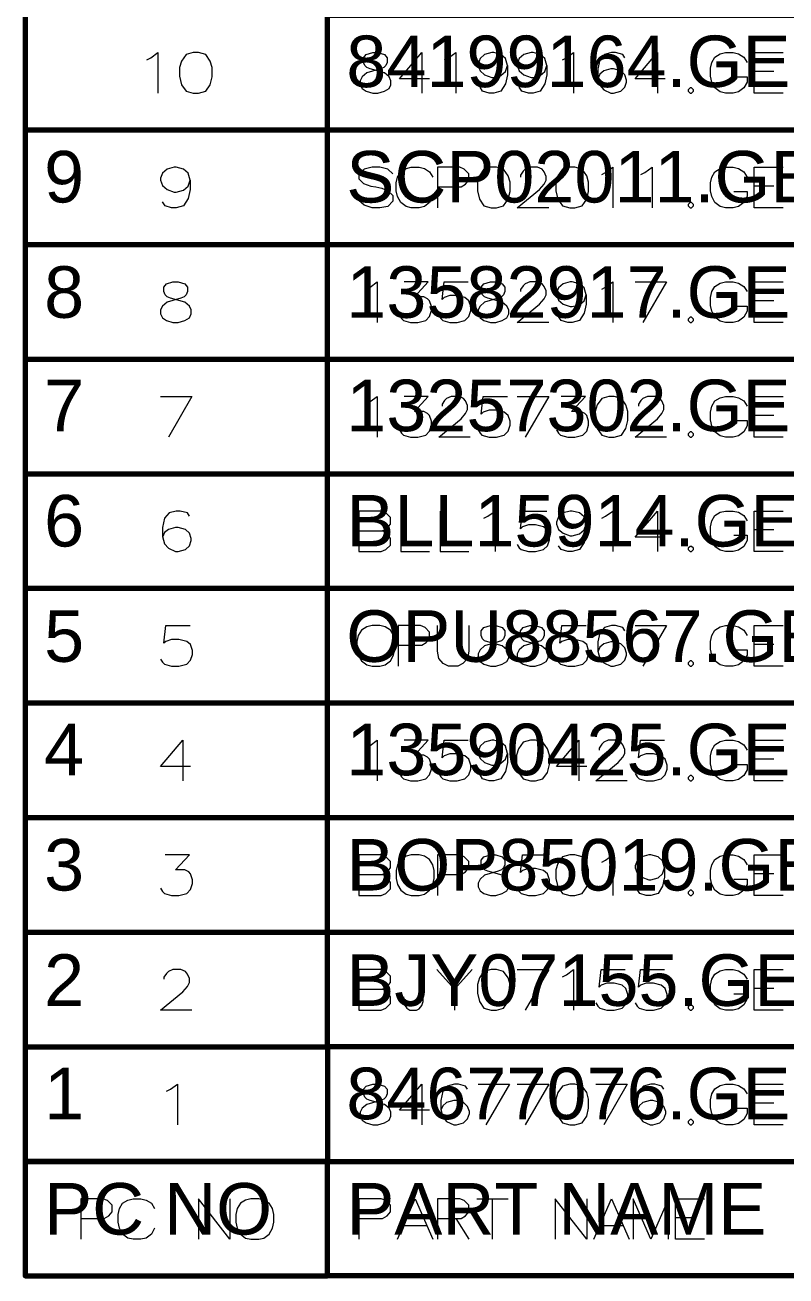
# Model space of a CAD drawing. Header units: millimetres. Extents: x 0 to 174, y 0 to 33.
# Drawn here: x 70.246 to 72.904, y 15.928 to 20.297 of the extents above; entities that cross this region are included whole.
import ezdxf

# ---------------------------------------------------------------- set-up
doc = ezdxf.new("R2010")
doc.units = ezdxf.units.MM
doc.layers.add('BOM_OCR_TEXT', color=7, linetype='Continuous')
doc.layers.add('BOM_ORIGINAL_OUTLINES', color=7, linetype='Continuous')
doc.layers.add('PDF_Geomertry', color=7, linetype='Continuous', true_color=0x405f80)
doc.styles.get("Standard").update_dxf_attribs({"font": 'arial.ttf'})

msp = doc.modelspace()

# ---------------------------------------------------------------- linework, layer by layer
at = {"layer": 'BOM_ORIGINAL_OUTLINES', "color": 18, "lineweight": 13, "true_color": 0x260000}
for points in [[(71.5015, 20.1296), (71.4512, 20.1432), (71.4399, 20.1478), (71.4329, 20.1547), (71.4283, 20.1661), (71.4283, 20.1821), (71.4375, 20.1936), (71.4604, 20.2004), (71.4786, 20.2004), (71.5015, 20.1936), (71.5107, 20.1821), (71.5107, 20.1661), (71.5061, 20.1547), (71.4993, 20.1478), (71.4878, 20.1432), (71.4399, 20.1296), (71.4237, 20.1158), (71.4169, 20.1021), (71.4169, 20.0883), (71.4237, 20.0747), (71.4375, 20.0656), (71.4604, 20.0586), (71.4786, 20.0586), (71.5015, 20.0656), (71.5175, 20.0747), (71.5244, 20.0883), (71.5244, 20.1021), (71.5175, 20.1158)], [(72.5806, 20.0656), (72.5806, 20.0701), (72.5736, 20.0769), (72.5692, 20.0769), (72.5622, 20.0701), (72.5622, 20.0656), (72.5692, 20.0586), (72.5736, 20.0586)], [(71.8742, 19.8001), (71.849, 19.7933), (71.8331, 19.7704), (71.8261, 19.7476), (71.8261, 19.7179), (71.8331, 19.6882), (71.849, 19.6653), (71.8742, 19.6585), (71.8925, 19.6585), (71.9176, 19.6653), (71.9336, 19.6882), (71.9404, 19.7156), (71.9404, 19.7476), (71.9336, 19.7704), (71.9176, 19.7933), (71.8925, 19.8001), (71.8742, 19.8001)], [(72.1485, 19.8001), (72.1233, 19.7933), (72.1074, 19.7704), (72.1004, 19.7476), (72.1004, 19.7179), (72.1074, 19.6882), (72.1233, 19.6653), (72.1485, 19.6585), (72.1668, 19.6585), (72.1919, 19.6653), (72.2079, 19.6882), (72.2147, 19.7156), (72.2147, 19.7476), (72.2079, 19.7704), (72.1919, 19.7933), (72.1668, 19.8001), (72.1485, 19.8001)], [(72.5806, 19.6653), (72.5806, 19.6699), (72.5736, 19.6767), (72.5692, 19.6767), (72.5622, 19.6699), (72.5622, 19.6653), (72.5692, 19.6585), (72.5736, 19.6585)], [(70.8042, 19.329), (70.7538, 19.3428), (70.7424, 19.3474), (70.7356, 19.3542), (70.731, 19.3657), (70.731, 19.3817), (70.7401, 19.3931), (70.7629, 19.3999), (70.7812, 19.3999), (70.8042, 19.3931), (70.8132, 19.3817), (70.8132, 19.3657), (70.8086, 19.3542), (70.8018, 19.3474), (70.7904, 19.3428), (70.7424, 19.329), (70.7264, 19.3153), (70.7194, 19.3017), (70.7194, 19.2879), (70.7264, 19.2742), (70.7401, 19.265), (70.7629, 19.2582), (70.7812, 19.2582), (70.8042, 19.265), (70.8201, 19.2742), (70.8269, 19.2879), (70.8269, 19.3017), (70.8201, 19.3153)], [(71.9131, 19.329), (71.8628, 19.3428), (71.8513, 19.3474), (71.8444, 19.3542), (71.8399, 19.3657), (71.8399, 19.3817), (71.849, 19.3931), (71.8718, 19.3999), (71.8901, 19.3999), (71.9131, 19.3931), (71.9222, 19.3817), (71.9222, 19.3657), (71.9176, 19.3542), (71.9107, 19.3474), (71.8993, 19.3428), (71.8513, 19.329), (71.8353, 19.3153), (71.8285, 19.3017), (71.8285, 19.2879), (71.8353, 19.2742), (71.849, 19.265), (71.8718, 19.2582), (71.8901, 19.2582), (71.9131, 19.265), (71.929, 19.2742), (71.9358, 19.2879), (71.9358, 19.3017), (71.929, 19.3153)], [(72.5806, 19.265), (72.5806, 19.2696), (72.5736, 19.2765), (72.5692, 19.2765), (72.5622, 19.2696), (72.5622, 19.265), (72.5692, 19.2582), (72.5736, 19.2582)], [(72.2857, 18.9997), (72.2606, 18.9928), (72.2444, 18.97), (72.2376, 18.9471), (72.2376, 18.9174), (72.2444, 18.8876), (72.2606, 18.8649), (72.2857, 18.8579), (72.3039, 18.8579), (72.329, 18.8649), (72.3451, 18.8876), (72.3519, 18.9151), (72.3519, 18.9471), (72.3451, 18.97), (72.329, 18.9928), (72.3039, 18.9997), (72.2857, 18.9997)], [(72.5806, 18.8649), (72.5806, 18.8694), (72.5736, 18.8763), (72.5692, 18.8763), (72.5622, 18.8694), (72.5622, 18.8649), (72.5692, 18.8579), (72.5736, 18.8579)], [(71.4901, 18.4578), (71.5061, 18.4646), (71.5221, 18.4806), (71.5221, 18.5035), (71.5107, 18.5217), (71.4947, 18.5308), (71.5107, 18.54), (71.5221, 18.5538), (71.5221, 18.5765), (71.5061, 18.5926), (71.4901, 18.5994), (71.4124, 18.5994), (71.4124, 18.4578)], [(72.5806, 18.4646), (72.5806, 18.4692), (72.5736, 18.476), (72.5692, 18.476), (72.5622, 18.4692), (72.5622, 18.4646), (72.5692, 18.4578), (72.5736, 18.4578)], [(71.4581, 18.1992), (71.4399, 18.1947), (71.4215, 18.1832), (71.4101, 18.165), (71.4056, 18.1443), (71.4056, 18.1169), (71.4101, 18.0964), (71.4215, 18.0758), (71.4399, 18.0621), (71.4581, 18.0575), (71.4856, 18.0575), (71.5039, 18.0621), (71.5221, 18.0758), (71.5336, 18.0964), (71.5381, 18.1169), (71.5381, 18.1443), (71.5336, 18.165), (71.5221, 18.1832), (71.5039, 18.1947), (71.4856, 18.1992), (71.4581, 18.1992)], [(71.9131, 18.1283), (71.8628, 18.1421), (71.8513, 18.1467), (71.8444, 18.1535), (71.8399, 18.165), (71.8399, 18.181), (71.849, 18.1924), (71.8718, 18.1992), (71.8901, 18.1992), (71.9131, 18.1924), (71.9222, 18.181), (71.9222, 18.165), (71.9176, 18.1535), (71.9107, 18.1467), (71.8993, 18.1421), (71.8513, 18.1283), (71.8353, 18.1146), (71.8285, 18.101), (71.8285, 18.0872), (71.8353, 18.0735), (71.849, 18.0643), (71.8718, 18.0575), (71.8901, 18.0575), (71.9131, 18.0643), (71.929, 18.0735), (71.9358, 18.0872), (71.9358, 18.101), (71.929, 18.1146)], [(72.0501, 18.1283), (71.9999, 18.1421), (71.9885, 18.1467), (71.9817, 18.1535), (71.9771, 18.165), (71.9771, 18.181), (71.9861, 18.1924), (72.009, 18.1992), (72.0274, 18.1992), (72.0501, 18.1924), (72.0593, 18.181), (72.0593, 18.165), (72.0547, 18.1535), (72.0479, 18.1467), (72.0365, 18.1421), (71.9885, 18.1283), (71.9725, 18.1146), (71.9656, 18.101), (71.9656, 18.0872), (71.9725, 18.0735), (71.9861, 18.0643), (72.009, 18.0575), (72.0274, 18.0575), (72.0501, 18.0643), (72.0663, 18.0735), (72.0731, 18.0872), (72.0731, 18.101), (72.0663, 18.1146)], [(72.5806, 18.0643), (72.5806, 18.0689), (72.5736, 18.0758), (72.5692, 18.0758), (72.5622, 18.0689), (72.5622, 18.0643), (72.5692, 18.0575), (72.5736, 18.0575)], [(72.0112, 17.799), (71.9861, 17.7921), (71.9701, 17.7693), (71.9633, 17.7464), (71.9633, 17.7167), (71.9701, 17.6869), (71.9861, 17.6642), (72.0112, 17.6572), (72.0296, 17.6572), (72.0547, 17.6642), (72.0707, 17.6869), (72.0776, 17.7144), (72.0776, 17.7464), (72.0707, 17.7693), (72.0547, 17.7921), (72.0296, 17.799), (72.0112, 17.799)], [(72.5806, 17.6642), (72.5806, 17.6688), (72.5736, 17.6756), (72.5692, 17.6756), (72.5622, 17.6688), (72.5622, 17.6642), (72.5692, 17.6572), (72.5736, 17.6572)], [(71.4901, 17.2571), (71.5061, 17.2639), (71.5221, 17.2799), (71.5221, 17.3028), (71.5107, 17.321), (71.4947, 17.3301), (71.5107, 17.3393), (71.5221, 17.3531), (71.5221, 17.3758), (71.5061, 17.3919), (71.4901, 17.3988), (71.4124, 17.3988), (71.4124, 17.2571)], [(71.5953, 17.3988), (71.5769, 17.3942), (71.5587, 17.3828), (71.5472, 17.3644), (71.5426, 17.3439), (71.5426, 17.3164), (71.5472, 17.2958), (71.5587, 17.2753), (71.5769, 17.2615), (71.5953, 17.2571), (71.6226, 17.2571), (71.641, 17.2615), (71.6593, 17.2753), (71.6707, 17.2958), (71.6753, 17.3164), (71.6753, 17.3439), (71.6707, 17.3644), (71.6593, 17.3828), (71.641, 17.3942), (71.6226, 17.3988), (71.5953, 17.3988)], [(71.9131, 17.3279), (71.8628, 17.3417), (71.8513, 17.3461), (71.8444, 17.3531), (71.8399, 17.3644), (71.8399, 17.3804), (71.849, 17.3919), (71.8718, 17.3988), (71.8901, 17.3988), (71.9131, 17.3919), (71.9222, 17.3804), (71.9222, 17.3644), (71.9176, 17.3531), (71.9107, 17.3461), (71.8993, 17.3417), (71.8513, 17.3279), (71.8353, 17.3142), (71.8285, 17.3004), (71.8285, 17.2868), (71.8353, 17.2731), (71.849, 17.2639), (71.8718, 17.2571), (71.8901, 17.2571), (71.9131, 17.2639), (71.929, 17.2731), (71.9358, 17.2868), (71.9358, 17.3004), (71.929, 17.3142)], [(72.1485, 17.3988), (72.1233, 17.3919), (72.1074, 17.369), (72.1004, 17.3461), (72.1004, 17.3164), (72.1074, 17.2868), (72.1233, 17.2639), (72.1485, 17.2571), (72.1668, 17.2571), (72.1919, 17.2639), (72.2079, 17.2868), (72.2147, 17.3142), (72.2147, 17.3461), (72.2079, 17.369), (72.1919, 17.3919), (72.1668, 17.3988), (72.1485, 17.3988)], [(72.5806, 17.2639), (72.5806, 17.2685), (72.5736, 17.2753), (72.5692, 17.2753), (72.5622, 17.2685), (72.5622, 17.2639), (72.5692, 17.2571), (72.5736, 17.2571)], [(71.4901, 16.8568), (71.5061, 16.8636), (71.5221, 16.8796), (71.5221, 16.9025), (71.5107, 16.9208), (71.4947, 16.93), (71.5107, 16.939), (71.5221, 16.9528), (71.5221, 16.9757), (71.5061, 16.9917), (71.4901, 16.9985), (71.4124, 16.9985), (71.4124, 16.8568)], [(71.8742, 16.9985), (71.849, 16.9917), (71.8331, 16.9688), (71.8261, 16.946), (71.8261, 16.9163), (71.8331, 16.8865), (71.849, 16.8636), (71.8742, 16.8568), (71.8925, 16.8568), (71.9176, 16.8636), (71.9336, 16.8865), (71.9404, 16.9139), (71.9404, 16.946), (71.9336, 16.9688), (71.9176, 16.9917), (71.8925, 16.9985), (71.8742, 16.9985)], [(72.5806, 16.8636), (72.5806, 16.8682), (72.5736, 16.8751), (72.5692, 16.8751), (72.5622, 16.8682), (72.5622, 16.8636), (72.5692, 16.8568), (72.5736, 16.8568)], [(71.5015, 16.5274), (71.4512, 16.5411), (71.4399, 16.5457), (71.4329, 16.5525), (71.4283, 16.564), (71.4283, 16.58), (71.4375, 16.5914), (71.4604, 16.5983), (71.4786, 16.5983), (71.5015, 16.5914), (71.5107, 16.58), (71.5107, 16.564), (71.5061, 16.5525), (71.4993, 16.5457), (71.4878, 16.5411), (71.4399, 16.5274), (71.4237, 16.5138), (71.4169, 16.5), (71.4169, 16.4863), (71.4237, 16.4725), (71.4375, 16.4635), (71.4604, 16.4565), (71.4786, 16.4565), (71.5015, 16.4635), (71.5175, 16.4725), (71.5244, 16.4863), (71.5244, 16.5), (71.5175, 16.5138)], [(72.1485, 16.5983), (72.1233, 16.5914), (72.1074, 16.5686), (72.1004, 16.5457), (72.1004, 16.516), (72.1074, 16.4863), (72.1233, 16.4635), (72.1485, 16.4565), (72.1668, 16.4565), (72.1919, 16.4635), (72.2079, 16.4863), (72.2147, 16.5138), (72.2147, 16.5457), (72.2079, 16.5686), (72.1919, 16.5914), (72.1668, 16.5983), (72.1485, 16.5983)], [(72.5806, 16.4635), (72.5806, 16.4681), (72.5736, 16.4749), (72.5692, 16.4749), (72.5622, 16.4681), (72.5622, 16.4635), (72.5692, 16.4565), (72.5736, 16.4565)], [(71.035, 16.1981), (71.0167, 16.1935), (70.9983, 16.1821), (70.9869, 16.1638), (70.9824, 16.1432), (70.9824, 16.1157), (70.9869, 16.0951), (70.9983, 16.0746), (71.0167, 16.0608), (71.035, 16.0564), (71.0624, 16.0564), (71.0807, 16.0608), (71.099, 16.0746), (71.1104, 16.0951), (71.115, 16.1157), (71.115, 16.1432), (71.1104, 16.1638), (71.099, 16.1821), (71.0807, 16.1935), (71.0624, 16.1981), (71.035, 16.1981)]]:
    msp.add_lwpolyline(points, close=True, dxfattribs=at)
for points in [[(71.6593, 20.109), (71.5542, 20.109), (71.6318, 20.2004), (71.6318, 20.1318), (71.6318, 20.0586)], [(71.7118, 20.1753), (71.7256, 20.1821), (71.7507, 20.2004), (71.7507, 20.0586)], [(71.9312, 20.1547), (71.9244, 20.1799), (71.9085, 20.1936), (71.8833, 20.2004), (71.8764, 20.2004), (71.8513, 20.1936), (71.8353, 20.1799), (71.8285, 20.1615), (71.8285, 20.1547), (71.8353, 20.1364), (71.8513, 20.1226), (71.8764, 20.1135), (71.8833, 20.1135), (71.9085, 20.1204), (71.9244, 20.1342), (71.9312, 20.1547), (71.9312, 20.1226), (71.9244, 20.0907), (71.9085, 20.0656), (71.8833, 20.0586), (71.8674, 20.0586), (71.8444, 20.0656), (71.8353, 20.0793)], [(72.0685, 20.1547), (72.0617, 20.1799), (72.0456, 20.1936), (72.0204, 20.2004), (72.0136, 20.2004), (71.9885, 20.1936), (71.9725, 20.1799), (71.9656, 20.1615), (71.9656, 20.1547), (71.9725, 20.1364), (71.9885, 20.1226), (72.0136, 20.1135), (72.0204, 20.1135), (72.0456, 20.1204), (72.0617, 20.1342), (72.0685, 20.1547), (72.0685, 20.1226), (72.0617, 20.0907), (72.0456, 20.0656), (72.0204, 20.0586), (72.0044, 20.0586), (71.9817, 20.0656), (71.9725, 20.0793)], [(72.1233, 20.1753), (72.1371, 20.1821), (72.1622, 20.2004), (72.1622, 20.0586)], [(72.3406, 20.1821), (72.3336, 20.1936), (72.3085, 20.2004), (72.2947, 20.2004), (72.2696, 20.1936), (72.2536, 20.1753), (72.2468, 20.1432), (72.2468, 20.1113), (72.2536, 20.0861), (72.2674, 20.0701), (72.2925, 20.0586), (72.3017, 20.0586), (72.3268, 20.0656), (72.3406, 20.0793), (72.3474, 20.0975), (72.3474, 20.1044), (72.3406, 20.1226), (72.3268, 20.1364), (72.3017, 20.1432), (72.2925, 20.1432), (72.2674, 20.1364), (72.2536, 20.125), (72.2468, 20.109)], [(72.4822, 20.109), (72.3771, 20.109), (72.4549, 20.2004), (72.4549, 20.1318), (72.4549, 20.0586)], [(72.7222, 20.1158), (72.7681, 20.1158), (72.7681, 20.0975), (72.7565, 20.0769), (72.7383, 20.0632), (72.72, 20.0586), (72.6925, 20.0586), (72.6743, 20.0632), (72.656, 20.0769), (72.6446, 20.0975), (72.64, 20.1181), (72.64, 20.1456), (72.6446, 20.1661), (72.656, 20.1844), (72.6743, 20.1958), (72.6925, 20.2004), (72.72, 20.2004), (72.7383, 20.1958), (72.7565, 20.1844), (72.7681, 20.1661)], [(72.8937, 20.0586), (72.7932, 20.0586), (72.7932, 20.2004), (72.8937, 20.2004)], [(72.8617, 20.1342), (72.7932, 20.1342)], [(70.8224, 19.7544), (70.8156, 19.7796), (70.7996, 19.7933), (70.7743, 19.8001), (70.7675, 19.8001), (70.7424, 19.7933), (70.7264, 19.7796), (70.7194, 19.7613), (70.7194, 19.7544), (70.7264, 19.7361), (70.7424, 19.7225), (70.7675, 19.7133), (70.7743, 19.7133), (70.7996, 19.7201), (70.8156, 19.7339), (70.8224, 19.7544), (70.8224, 19.7225), (70.8156, 19.6904), (70.7996, 19.6653), (70.7743, 19.6585), (70.7583, 19.6585), (70.7356, 19.6653), (70.7264, 19.679)], [(71.5312, 19.7774), (71.5129, 19.7933), (71.4856, 19.8001), (71.4581, 19.8001), (71.4307, 19.7933), (71.4124, 19.775), (71.4124, 19.759), (71.4283, 19.7431), (71.4535, 19.7339), (71.4718, 19.7315), (71.4924, 19.7269), (71.5129, 19.7179), (71.5312, 19.7018), (71.5312, 19.6813), (71.5129, 19.6631), (71.4856, 19.6585), (71.4581, 19.6585), (71.4307, 19.6676), (71.4124, 19.6836)], [(71.6707, 19.6974), (71.6593, 19.6767), (71.641, 19.6631), (71.6226, 19.6585), (71.5953, 19.6585), (71.5769, 19.6631), (71.5587, 19.6767), (71.5472, 19.6974), (71.5426, 19.7179), (71.5426, 19.7453), (71.5472, 19.7658), (71.5587, 19.7842), (71.5769, 19.7956), (71.5953, 19.8001), (71.6226, 19.8001), (71.641, 19.7956), (71.6593, 19.7842), (71.6707, 19.7658)], [(71.6867, 19.7315), (71.769, 19.7315), (71.785, 19.7407), (71.7964, 19.7544), (71.7964, 19.7774), (71.7804, 19.7933), (71.7644, 19.8001), (71.6867, 19.8001), (71.6867, 19.6585)], [(72.0753, 19.6585), (71.9656, 19.6585), (72.0433, 19.7225), (72.0593, 19.7407), (72.0663, 19.7544), (72.0663, 19.7682), (72.0593, 19.7842), (72.0525, 19.7933), (72.0365, 19.8001), (72.009, 19.8001), (71.9931, 19.7933), (71.9861, 19.7864), (71.9771, 19.7728), (71.9771, 19.7658)], [(72.2606, 19.775), (72.2742, 19.7819), (72.2993, 19.8001), (72.2993, 19.6585)], [(72.3976, 19.775), (72.4114, 19.7819), (72.4365, 19.8001), (72.4365, 19.6585)], [(72.7222, 19.7156), (72.7681, 19.7156), (72.7681, 19.6974), (72.7565, 19.6767), (72.7383, 19.6631), (72.72, 19.6585), (72.6925, 19.6585), (72.6743, 19.6631), (72.656, 19.6767), (72.6446, 19.6974), (72.64, 19.7179), (72.64, 19.7453), (72.6446, 19.7658), (72.656, 19.7842), (72.6743, 19.7956), (72.6925, 19.8001), (72.72, 19.8001), (72.7383, 19.7956), (72.7565, 19.7842), (72.7681, 19.7658)], [(72.8937, 19.6585), (72.7932, 19.6585), (72.7932, 19.8001), (72.8937, 19.8001)], [(72.8617, 19.7339), (72.7932, 19.7339)], [(71.4375, 19.3747), (71.4512, 19.3817), (71.4764, 19.3999), (71.4764, 19.2582)], [(71.5542, 19.2833), (71.561, 19.2719), (71.5678, 19.265), (71.5929, 19.2582), (71.6181, 19.2582), (71.6456, 19.265), (71.6593, 19.2788), (71.6661, 19.2993), (71.6661, 19.3131), (71.6593, 19.3336), (71.6524, 19.3406), (71.6387, 19.3474), (71.6067, 19.3474), (71.6547, 19.3999), (71.5701, 19.3999)], [(71.6913, 19.2833), (71.6982, 19.2719), (71.705, 19.265), (71.7301, 19.2582), (71.7553, 19.2582), (71.7828, 19.265), (71.7964, 19.2788), (71.8033, 19.2993), (71.8033, 19.3131), (71.7964, 19.3336), (71.7828, 19.345), (71.7553, 19.3519), (71.7301, 19.3519), (71.7096, 19.345), (71.7026, 19.3382), (71.7096, 19.3999), (71.7942, 19.3999)], [(72.0753, 19.2582), (71.9656, 19.2582), (72.0433, 19.3222), (72.0593, 19.3406), (72.0663, 19.3542), (72.0663, 19.3679), (72.0593, 19.3839), (72.0525, 19.3931), (72.0365, 19.3999), (72.009, 19.3999), (71.9931, 19.3931), (71.9861, 19.3863), (71.9771, 19.3725), (71.9771, 19.3657)], [(72.2057, 19.3542), (72.1987, 19.3793), (72.1828, 19.3931), (72.1576, 19.3999), (72.1507, 19.3999), (72.1256, 19.3931), (72.1096, 19.3793), (72.1028, 19.3611), (72.1028, 19.3542), (72.1096, 19.336), (72.1256, 19.3222), (72.1507, 19.3131), (72.1576, 19.3131), (72.1828, 19.3199), (72.1987, 19.3336), (72.2057, 19.3542), (72.2057, 19.3222), (72.1987, 19.2901), (72.1828, 19.265), (72.1576, 19.2582), (72.1417, 19.2582), (72.1187, 19.265), (72.1096, 19.2788)], [(72.2606, 19.3747), (72.2742, 19.3817), (72.2993, 19.3999), (72.2993, 19.2582)], [(72.3771, 19.3999), (72.4868, 19.3999), (72.4044, 19.2582)], [(72.7222, 19.3153), (72.7681, 19.3153), (72.7681, 19.2971), (72.7565, 19.2765), (72.7383, 19.2628), (72.72, 19.2582), (72.6925, 19.2582), (72.6743, 19.2628), (72.656, 19.2765), (72.6446, 19.2971), (72.64, 19.3176), (72.64, 19.345), (72.6446, 19.3657), (72.656, 19.3839), (72.6743, 19.3954), (72.6925, 19.3999), (72.72, 19.3999), (72.7383, 19.3954), (72.7565, 19.3839), (72.7681, 19.3657)], [(72.8937, 19.2582), (72.7932, 19.2582), (72.7932, 19.3999), (72.8937, 19.3999)], [(72.8617, 19.3336), (72.7932, 19.3336)], [(70.7194, 18.9997), (70.8293, 18.9997), (70.7469, 18.8579)], [(71.4375, 18.9746), (71.4512, 18.9814), (71.4764, 18.9997), (71.4764, 18.8579)], [(71.5542, 18.8831), (71.561, 18.8717), (71.5678, 18.8649), (71.5929, 18.8579), (71.6181, 18.8579), (71.6456, 18.8649), (71.6593, 18.8785), (71.6661, 18.8992), (71.6661, 18.9128), (71.6593, 18.9333), (71.6524, 18.9403), (71.6387, 18.9471), (71.6067, 18.9471), (71.6547, 18.9997), (71.5701, 18.9997)], [(71.801, 18.8579), (71.6913, 18.8579), (71.769, 18.9219), (71.785, 18.9403), (71.7918, 18.954), (71.7918, 18.9676), (71.785, 18.9837), (71.7782, 18.9928), (71.7621, 18.9997), (71.7347, 18.9997), (71.7188, 18.9928), (71.7118, 18.986), (71.7026, 18.9722), (71.7026, 18.9654)], [(71.8285, 18.8831), (71.8353, 18.8717), (71.8422, 18.8649), (71.8674, 18.8579), (71.8925, 18.8579), (71.9199, 18.8649), (71.9336, 18.8785), (71.9404, 18.8992), (71.9404, 18.9128), (71.9336, 18.9333), (71.9199, 18.9449), (71.8925, 18.9517), (71.8674, 18.9517), (71.8467, 18.9449), (71.8399, 18.9379), (71.8467, 18.9997), (71.9312, 18.9997)], [(71.9656, 18.9997), (72.0753, 18.9997), (71.9931, 18.8579)], [(72.1028, 18.8831), (72.1096, 18.8717), (72.1165, 18.8649), (72.1417, 18.8579), (72.1668, 18.8579), (72.1942, 18.8649), (72.2079, 18.8785), (72.2147, 18.8992), (72.2147, 18.9128), (72.2079, 18.9333), (72.2011, 18.9403), (72.1874, 18.9471), (72.1553, 18.9471), (72.2033, 18.9997), (72.1187, 18.9997)], [(72.4868, 18.8579), (72.3771, 18.8579), (72.4549, 18.9219), (72.4708, 18.9403), (72.4776, 18.954), (72.4776, 18.9676), (72.4708, 18.9837), (72.4639, 18.9928), (72.4479, 18.9997), (72.4206, 18.9997), (72.4044, 18.9928), (72.3976, 18.986), (72.3885, 18.9722), (72.3885, 18.9654)], [(72.7222, 18.9151), (72.7681, 18.9151), (72.7681, 18.8968), (72.7565, 18.8763), (72.7383, 18.8625), (72.72, 18.8579), (72.6925, 18.8579), (72.6743, 18.8625), (72.656, 18.8763), (72.6446, 18.8968), (72.64, 18.9174), (72.64, 18.9449), (72.6446, 18.9654), (72.656, 18.9837), (72.6743, 18.9951), (72.6925, 18.9997), (72.72, 18.9997), (72.7383, 18.9951), (72.7565, 18.9837), (72.7681, 18.9654)], [(72.8937, 18.8579), (72.7932, 18.8579), (72.7932, 18.9997), (72.8937, 18.9997)], [(72.8617, 18.9333), (72.7932, 18.9333)], [(70.8201, 18.5811), (70.8132, 18.5926), (70.7881, 18.5994), (70.7743, 18.5994), (70.7492, 18.5926), (70.7332, 18.5743), (70.7264, 18.5424), (70.7264, 18.5103), (70.7332, 18.4851), (70.7469, 18.4692), (70.7721, 18.4578), (70.7812, 18.4578), (70.8064, 18.4646), (70.8201, 18.4783), (70.8269, 18.4965), (70.8269, 18.5035), (70.8201, 18.5217), (70.8064, 18.5354), (70.7812, 18.5424), (70.7721, 18.5424), (70.7469, 18.5354), (70.7332, 18.524), (70.7264, 18.5081)], [(71.5587, 18.5994), (71.5587, 18.4578), (71.6593, 18.4578)], [(71.6958, 18.5994), (71.6958, 18.4578), (71.7964, 18.4578)], [(71.849, 18.5743), (71.8628, 18.5811), (71.8879, 18.5994), (71.8879, 18.4578)], [(71.9656, 18.4829), (71.9725, 18.4714), (71.9793, 18.4646), (72.0044, 18.4578), (72.0296, 18.4578), (72.0571, 18.4646), (72.0707, 18.4783), (72.0776, 18.4989), (72.0776, 18.5126), (72.0707, 18.5332), (72.0571, 18.5446), (72.0296, 18.5514), (72.0044, 18.5514), (71.9839, 18.5446), (71.9771, 18.5378), (71.9839, 18.5994), (72.0685, 18.5994)], [(72.2057, 18.5538), (72.1987, 18.5789), (72.1828, 18.5926), (72.1576, 18.5994), (72.1507, 18.5994), (72.1256, 18.5926), (72.1096, 18.5789), (72.1028, 18.5606), (72.1028, 18.5538), (72.1096, 18.5354), (72.1256, 18.5217), (72.1507, 18.5126), (72.1576, 18.5126), (72.1828, 18.5194), (72.1987, 18.5332), (72.2057, 18.5538), (72.2057, 18.5217), (72.1987, 18.4897), (72.1828, 18.4646), (72.1576, 18.4578), (72.1417, 18.4578), (72.1187, 18.4646), (72.1096, 18.4783)], [(72.2606, 18.5743), (72.2742, 18.5811), (72.2993, 18.5994), (72.2993, 18.4578)], [(72.4822, 18.5081), (72.3771, 18.5081), (72.4549, 18.5994), (72.4549, 18.5308), (72.4549, 18.4578)], [(72.7222, 18.5149), (72.7681, 18.5149), (72.7681, 18.4965), (72.7565, 18.476), (72.7383, 18.4624), (72.72, 18.4578), (72.6925, 18.4578), (72.6743, 18.4624), (72.656, 18.476), (72.6446, 18.4965), (72.64, 18.5172), (72.64, 18.5446), (72.6446, 18.5651), (72.656, 18.5835), (72.6743, 18.5949), (72.6925, 18.5994), (72.72, 18.5994), (72.7383, 18.5949), (72.7565, 18.5835), (72.7681, 18.5651)], [(72.8937, 18.4578), (72.7932, 18.4578), (72.7932, 18.5994), (72.8937, 18.5994)], [(71.4124, 18.5308), (71.4947, 18.5308)], [(72.8617, 18.5332), (72.7932, 18.5332)], [(70.7194, 18.0826), (70.7264, 18.0713), (70.7332, 18.0643), (70.7583, 18.0575), (70.7835, 18.0575), (70.811, 18.0643), (70.8247, 18.0781), (70.8315, 18.0986), (70.8315, 18.1124), (70.8247, 18.1329), (70.811, 18.1443), (70.7835, 18.1513), (70.7583, 18.1513), (70.7378, 18.1443), (70.731, 18.1375), (70.7378, 18.1992), (70.8224, 18.1992)], [(71.5496, 18.1307), (71.6318, 18.1307), (71.6478, 18.1399), (71.6593, 18.1535), (71.6593, 18.1764), (71.6433, 18.1924), (71.6272, 18.1992), (71.5496, 18.1992), (71.5496, 18.0575)], [(71.7964, 18.1992), (71.7964, 18.1101), (71.7918, 18.0849), (71.7758, 18.0667), (71.7575, 18.0575), (71.7256, 18.0575), (71.7072, 18.0667), (71.6913, 18.0849), (71.6867, 18.1101), (71.6867, 18.1992)], [(72.1028, 18.0826), (72.1096, 18.0713), (72.1165, 18.0643), (72.1417, 18.0575), (72.1668, 18.0575), (72.1942, 18.0643), (72.2079, 18.0781), (72.2147, 18.0986), (72.2147, 18.1124), (72.2079, 18.1329), (72.1942, 18.1443), (72.1668, 18.1513), (72.1417, 18.1513), (72.1211, 18.1443), (72.1142, 18.1375), (72.1211, 18.1992), (72.2057, 18.1992)], [(72.3406, 18.181), (72.3336, 18.1924), (72.3085, 18.1992), (72.2947, 18.1992), (72.2696, 18.1924), (72.2536, 18.174), (72.2468, 18.1421), (72.2468, 18.1101), (72.2536, 18.0849), (72.2674, 18.0689), (72.2925, 18.0575), (72.3017, 18.0575), (72.3268, 18.0643), (72.3406, 18.0781), (72.3474, 18.0964), (72.3474, 18.1032), (72.3406, 18.1215), (72.3268, 18.1353), (72.3017, 18.1421), (72.2925, 18.1421), (72.2674, 18.1353), (72.2536, 18.1238), (72.2468, 18.1078)], [(72.3771, 18.1992), (72.4868, 18.1992), (72.4044, 18.0575)], [(72.7222, 18.1146), (72.7681, 18.1146), (72.7681, 18.0964), (72.7565, 18.0758), (72.7383, 18.0621), (72.72, 18.0575), (72.6925, 18.0575), (72.6743, 18.0621), (72.656, 18.0758), (72.6446, 18.0964), (72.64, 18.1169), (72.64, 18.1443), (72.6446, 18.165), (72.656, 18.1832), (72.6743, 18.1947), (72.6925, 18.1992), (72.72, 18.1992), (72.7383, 18.1947), (72.7565, 18.1832), (72.7681, 18.165)], [(72.8937, 18.0575), (72.7932, 18.0575), (72.7932, 18.1992), (72.8937, 18.1992)], [(72.8617, 18.1329), (72.7932, 18.1329)], [(70.8247, 17.7075), (70.7194, 17.7075), (70.7972, 17.799), (70.7972, 17.7304), (70.7972, 17.6572)], [(71.4375, 17.7739), (71.4512, 17.7807), (71.4764, 17.799), (71.4764, 17.6572)], [(71.5542, 17.6824), (71.561, 17.671), (71.5678, 17.6642), (71.5929, 17.6572), (71.6181, 17.6572), (71.6456, 17.6642), (71.6593, 17.6778), (71.6661, 17.6985), (71.6661, 17.7121), (71.6593, 17.7326), (71.6524, 17.7396), (71.6387, 17.7464), (71.6067, 17.7464), (71.6547, 17.799), (71.5701, 17.799)], [(71.6913, 17.6824), (71.6982, 17.671), (71.705, 17.6642), (71.7301, 17.6572), (71.7553, 17.6572), (71.7828, 17.6642), (71.7964, 17.6778), (71.8033, 17.6985), (71.8033, 17.7121), (71.7964, 17.7326), (71.7828, 17.7442), (71.7553, 17.751), (71.7301, 17.751), (71.7096, 17.7442), (71.7026, 17.7372), (71.7096, 17.799), (71.7942, 17.799)], [(71.9312, 17.7533), (71.9244, 17.7785), (71.9085, 17.7921), (71.8833, 17.799), (71.8764, 17.799), (71.8513, 17.7921), (71.8353, 17.7785), (71.8285, 17.7601), (71.8285, 17.7533), (71.8353, 17.735), (71.8513, 17.7213), (71.8764, 17.7121), (71.8833, 17.7121), (71.9085, 17.719), (71.9244, 17.7326), (71.9312, 17.7533), (71.9312, 17.7213), (71.9244, 17.6893), (71.9085, 17.6642), (71.8833, 17.6572), (71.8674, 17.6572), (71.8444, 17.6642), (71.8353, 17.6778)], [(72.2079, 17.7075), (72.1028, 17.7075), (72.1806, 17.799), (72.1806, 17.7304), (72.1806, 17.6572)], [(72.3496, 17.6572), (72.2399, 17.6572), (72.3176, 17.7213), (72.3336, 17.7396), (72.3406, 17.7533), (72.3406, 17.7669), (72.3336, 17.7831), (72.3268, 17.7921), (72.3108, 17.799), (72.2833, 17.799), (72.2674, 17.7921), (72.2606, 17.7853), (72.2514, 17.7715), (72.2514, 17.7647)], [(72.3771, 17.6824), (72.3839, 17.671), (72.3908, 17.6642), (72.416, 17.6572), (72.4411, 17.6572), (72.4685, 17.6642), (72.4822, 17.6778), (72.489, 17.6985), (72.489, 17.7121), (72.4822, 17.7326), (72.4685, 17.7442), (72.4411, 17.751), (72.416, 17.751), (72.3954, 17.7442), (72.3885, 17.7372), (72.3954, 17.799), (72.48, 17.799)], [(72.7222, 17.7144), (72.7681, 17.7144), (72.7681, 17.6961), (72.7565, 17.6756), (72.7383, 17.6618), (72.72, 17.6572), (72.6925, 17.6572), (72.6743, 17.6618), (72.656, 17.6756), (72.6446, 17.6961), (72.64, 17.7167), (72.64, 17.7442), (72.6446, 17.7647), (72.656, 17.7831), (72.6743, 17.7944), (72.6925, 17.799), (72.72, 17.799), (72.7383, 17.7944), (72.7565, 17.7831), (72.7681, 17.7647)], [(72.8937, 17.6572), (72.7932, 17.6572), (72.7932, 17.799), (72.8937, 17.799)], [(72.8617, 17.7326), (72.7932, 17.7326)], [(70.7194, 17.2822), (70.7264, 17.2707), (70.7332, 17.2639), (70.7583, 17.2571), (70.7835, 17.2571), (70.811, 17.2639), (70.8247, 17.2776), (70.8315, 17.2982), (70.8315, 17.3119), (70.8247, 17.3325), (70.8178, 17.3393), (70.8042, 17.3461), (70.7721, 17.3461), (70.8201, 17.3988), (70.7356, 17.3988)], [(71.6867, 17.3301), (71.769, 17.3301), (71.785, 17.3393), (71.7964, 17.3531), (71.7964, 17.3758), (71.7804, 17.3919), (71.7644, 17.3988), (71.6867, 17.3988), (71.6867, 17.2571)], [(71.9656, 17.2822), (71.9725, 17.2707), (71.9793, 17.2639), (72.0044, 17.2571), (72.0296, 17.2571), (72.0571, 17.2639), (72.0707, 17.2776), (72.0776, 17.2982), (72.0776, 17.3119), (72.0707, 17.3325), (72.0571, 17.3439), (72.0296, 17.3507), (72.0044, 17.3507), (71.9839, 17.3439), (71.9771, 17.3371), (71.9839, 17.3988), (72.0685, 17.3988)], [(72.2606, 17.3736), (72.2742, 17.3804), (72.2993, 17.3988), (72.2993, 17.2571)], [(72.48, 17.3531), (72.4731, 17.3782), (72.4571, 17.3919), (72.4319, 17.3988), (72.4251, 17.3988), (72.4, 17.3919), (72.3839, 17.3782), (72.3771, 17.3599), (72.3771, 17.3531), (72.3839, 17.3347), (72.4, 17.321), (72.4251, 17.3119), (72.4319, 17.3119), (72.4571, 17.3188), (72.4731, 17.3325), (72.48, 17.3531), (72.48, 17.321), (72.4731, 17.289), (72.4571, 17.2639), (72.4319, 17.2571), (72.416, 17.2571), (72.3931, 17.2639), (72.3839, 17.2776)], [(72.7222, 17.3142), (72.7681, 17.3142), (72.7681, 17.2958), (72.7565, 17.2753), (72.7383, 17.2615), (72.72, 17.2571), (72.6925, 17.2571), (72.6743, 17.2615), (72.656, 17.2753), (72.6446, 17.2958), (72.64, 17.3164), (72.64, 17.3439), (72.6446, 17.3644), (72.656, 17.3828), (72.6743, 17.3942), (72.6925, 17.3988), (72.72, 17.3988), (72.7383, 17.3942), (72.7565, 17.3828), (72.7681, 17.3644)], [(72.8937, 17.2571), (72.7932, 17.2571), (72.7932, 17.3988), (72.8937, 17.3988)], [(71.4124, 17.3301), (71.4947, 17.3301)], [(72.8617, 17.3325), (72.7932, 17.3325)], [(70.8293, 16.8568), (70.7194, 16.8568), (70.7972, 16.9208), (70.8132, 16.939), (70.8201, 16.9528), (70.8201, 16.9665), (70.8132, 16.9825), (70.8064, 16.9917), (70.7904, 16.9985), (70.7629, 16.9985), (70.7469, 16.9917), (70.7401, 16.9849), (70.731, 16.9711), (70.731, 16.9642)], [(71.5678, 16.9025), (71.5678, 16.8865), (71.5724, 16.8728), (71.5793, 16.8636), (71.5907, 16.8568), (71.6136, 16.8568), (71.6226, 16.8614), (71.6318, 16.8728), (71.6364, 16.8865), (71.6364, 16.9985)], [(71.6844, 16.9985), (71.7461, 16.93), (71.8079, 16.9985)], [(71.9656, 16.9985), (72.0753, 16.9985), (71.9931, 16.8568)], [(72.1233, 16.9733), (72.1371, 16.9803), (72.1622, 16.9985), (72.1622, 16.8568)], [(72.2399, 16.8819), (72.2468, 16.8706), (72.2536, 16.8636), (72.2787, 16.8568), (72.3039, 16.8568), (72.3314, 16.8636), (72.3451, 16.8774), (72.3519, 16.8979), (72.3519, 16.9117), (72.3451, 16.9322), (72.3314, 16.9436), (72.3039, 16.9506), (72.2787, 16.9506), (72.2582, 16.9436), (72.2514, 16.9368), (72.2582, 16.9985), (72.3428, 16.9985)], [(72.3771, 16.8819), (72.3839, 16.8706), (72.3908, 16.8636), (72.416, 16.8568), (72.4411, 16.8568), (72.4685, 16.8636), (72.4822, 16.8774), (72.489, 16.8979), (72.489, 16.9117), (72.4822, 16.9322), (72.4685, 16.9436), (72.4411, 16.9506), (72.416, 16.9506), (72.3954, 16.9436), (72.3885, 16.9368), (72.3954, 16.9985), (72.48, 16.9985)], [(72.7222, 16.9139), (72.7681, 16.9139), (72.7681, 16.8957), (72.7565, 16.8751), (72.7383, 16.8614), (72.72, 16.8568), (72.6925, 16.8568), (72.6743, 16.8614), (72.656, 16.8751), (72.6446, 16.8957), (72.64, 16.9163), (72.64, 16.9436), (72.6446, 16.9642), (72.656, 16.9825), (72.6743, 16.9939), (72.6925, 16.9985), (72.72, 16.9985), (72.7383, 16.9939), (72.7565, 16.9825), (72.7681, 16.9642)], [(72.8937, 16.8568), (72.7932, 16.8568), (72.7932, 16.9985), (72.8937, 16.9985)], [(71.4124, 16.93), (71.4947, 16.93)], [(71.7461, 16.93), (71.7461, 16.8568)], [(72.8617, 16.9322), (72.7932, 16.9322)], [(70.7401, 16.5732), (70.7538, 16.58), (70.7789, 16.5983), (70.7789, 16.4565)], [(71.6593, 16.5068), (71.5542, 16.5068), (71.6318, 16.5983), (71.6318, 16.5297), (71.6318, 16.4565)], [(71.7918, 16.58), (71.785, 16.5914), (71.7599, 16.5983), (71.7461, 16.5983), (71.721, 16.5914), (71.705, 16.5732), (71.6982, 16.5411), (71.6982, 16.5092), (71.705, 16.484), (71.7188, 16.4681), (71.7439, 16.4565), (71.7531, 16.4565), (71.7782, 16.4635), (71.7918, 16.4771), (71.7987, 16.4954), (71.7987, 16.5022), (71.7918, 16.5206), (71.7782, 16.5343), (71.7531, 16.5411), (71.7439, 16.5411), (71.7188, 16.5343), (71.705, 16.5229), (71.6982, 16.5068)], [(71.8285, 16.5983), (71.9382, 16.5983), (71.8558, 16.4565)], [(71.9656, 16.5983), (72.0753, 16.5983), (71.9931, 16.4565)], [(72.2399, 16.5983), (72.3496, 16.5983), (72.2674, 16.4565)], [(72.4776, 16.58), (72.4708, 16.5914), (72.4457, 16.5983), (72.4319, 16.5983), (72.4068, 16.5914), (72.3908, 16.5732), (72.3839, 16.5411), (72.3839, 16.5092), (72.3908, 16.484), (72.4044, 16.4681), (72.4297, 16.4565), (72.4387, 16.4565), (72.4639, 16.4635), (72.4776, 16.4771), (72.4846, 16.4954), (72.4846, 16.5022), (72.4776, 16.5206), (72.4639, 16.5343), (72.4387, 16.5411), (72.4297, 16.5411), (72.4044, 16.5343), (72.3908, 16.5229), (72.3839, 16.5068)], [(72.7222, 16.5138), (72.7681, 16.5138), (72.7681, 16.4954), (72.7565, 16.4749), (72.7383, 16.4611), (72.72, 16.4565), (72.6925, 16.4565), (72.6743, 16.4611), (72.656, 16.4749), (72.6446, 16.4954), (72.64, 16.516), (72.64, 16.5435), (72.6446, 16.564), (72.656, 16.5822), (72.6743, 16.5938), (72.6925, 16.5983), (72.72, 16.5983), (72.7383, 16.5938), (72.7565, 16.5822), (72.7681, 16.564)], [(72.8937, 16.4565), (72.7932, 16.4565), (72.7932, 16.5983), (72.8937, 16.5983)], [(72.8617, 16.5319), (72.7932, 16.5319)], [(70.4406, 16.1294), (70.5229, 16.1294), (70.5389, 16.1386), (70.5503, 16.1524), (70.5503, 16.1751), (70.5343, 16.1913), (70.5183, 16.1981), (70.4406, 16.1981), (70.4406, 16.0564)], [(70.6989, 16.0951), (70.6875, 16.0746), (70.6692, 16.0608), (70.651, 16.0564), (70.6235, 16.0564), (70.6053, 16.0608), (70.5869, 16.0746), (70.5756, 16.0951), (70.571, 16.1157), (70.571, 16.1432), (70.5756, 16.1638), (70.5869, 16.1821), (70.6053, 16.1935), (70.6235, 16.1981), (70.651, 16.1981), (70.6692, 16.1935), (70.6875, 16.1821), (70.6989, 16.1638)], [(70.9618, 16.1981), (70.9618, 16.0564), (70.8521, 16.1981), (70.8521, 16.0564)], [(71.4124, 16.1294), (71.4947, 16.1294), (71.5107, 16.1386), (71.5221, 16.1524), (71.5221, 16.1751), (71.5061, 16.1913), (71.4901, 16.1981), (71.4124, 16.1981), (71.4124, 16.0564)], [(71.5472, 16.0564), (71.609, 16.1981), (71.6707, 16.0564)], [(71.6867, 16.1294), (71.769, 16.1294), (71.785, 16.1386), (71.7964, 16.1524), (71.7964, 16.1751), (71.7804, 16.1913), (71.7644, 16.1981), (71.6867, 16.1981), (71.6867, 16.0564)], [(71.8239, 16.1981), (71.9336, 16.1981)], [(71.8788, 16.0564), (71.8788, 16.1981)], [(72.2079, 16.1981), (72.2079, 16.0564), (72.0982, 16.1981), (72.0982, 16.0564)], [(72.2331, 16.0564), (72.2947, 16.1981), (72.3565, 16.0564)], [(72.4936, 16.0564), (72.4936, 16.1981), (72.4319, 16.0564), (72.3703, 16.1981), (72.3703, 16.0564)], [(72.6194, 16.0564), (72.5187, 16.0564), (72.5187, 16.1981), (72.6194, 16.1981)], [(71.7507, 16.1294), (71.7964, 16.0564)], [(72.5874, 16.1318), (72.5187, 16.1318)], [(71.5678, 16.1043), (71.6501, 16.1043)], [(72.2536, 16.1043), (72.336, 16.1043)]]:
    msp.add_lwpolyline(points, dxfattribs=at)
at = {"layer": 'PDF_Geomertry', "color": 165, "lineweight": 70, "true_color": 0x5267a5}
for points in [[(70.2461, 20.3308), (70.2461, 19.9306), (71.3026, 19.9306), (71.3026, 20.3308), (75.611, 20.3308), (75.611, 20.731), (83.901, 20.731), (83.901, 21.1313), (85.7837, 21.1313), (85.7837, 21.5315), (98.9892, 21.5315), (98.9892, 21.9317)], [(70.2461, 19.9306), (70.2461, 19.5303), (71.3026, 19.5303), (71.3026, 19.9306), (75.611, 19.9306), (75.611, 20.3308), (83.901, 20.3308), (83.901, 20.731), (85.7837, 20.731), (85.7837, 21.1313), (98.9892, 21.1313), (98.9892, 21.5315)], [(70.2461, 19.5303), (70.2461, 19.1301), (71.3026, 19.1301), (71.3026, 19.5303), (75.611, 19.5303), (75.611, 19.9306), (83.901, 19.9306), (83.901, 20.3308), (85.7837, 20.3308), (85.7837, 20.731), (98.9892, 20.731), (98.9892, 21.1313)], [(70.2461, 19.1301), (70.2461, 18.7299), (71.3026, 18.7299), (71.3026, 19.1301), (75.611, 19.1301), (75.611, 19.5303), (83.901, 19.5303), (83.901, 19.9306), (85.7837, 19.9306), (85.7837, 20.3308), (98.9892, 20.3308), (98.9892, 20.731)], [(70.2461, 18.7299), (70.2461, 18.3296), (71.3026, 18.3296), (71.3026, 18.7299), (75.611, 18.7299), (75.611, 19.1301), (83.901, 19.1301), (83.901, 19.5303), (85.7837, 19.5303), (85.7837, 19.9306), (98.9892, 19.9306), (98.9892, 20.3308)], [(70.2461, 18.3296), (70.2461, 17.9294), (71.3026, 17.9294), (71.3026, 18.3296), (75.611, 18.3296), (75.611, 18.7299), (83.901, 18.7299), (83.901, 19.1301), (85.7837, 19.1301), (85.7837, 19.5303), (98.9892, 19.5303), (98.9892, 19.9306)], [(70.2461, 17.9294), (70.2461, 17.5292), (71.3026, 17.5292), (71.3026, 17.9294), (75.611, 17.9294), (75.611, 18.3296), (83.901, 18.3296), (83.901, 18.7299), (85.7837, 18.7299), (85.7837, 19.1301), (98.9892, 19.1301), (98.9892, 19.5303)], [(70.2461, 17.5292), (70.2461, 17.1289), (71.3026, 17.1289), (71.3026, 17.5292), (75.611, 17.5292), (75.611, 17.9294), (83.901, 17.9294), (83.901, 18.3296), (85.7837, 18.3296), (85.7837, 18.7299), (98.9892, 18.7299), (98.9892, 19.1301)], [(70.2461, 17.1289), (70.2461, 16.7288), (71.3026, 16.7288), (71.3026, 17.1289), (75.611, 17.1289), (75.611, 17.5292), (83.901, 17.5292), (83.901, 17.9294), (85.7837, 17.9294), (85.7837, 18.3296), (98.9892, 18.3296), (98.9892, 18.7299)], [(98.9892, 18.3296), (98.9892, 17.9294), (85.7837, 17.9294), (85.7837, 17.5292), (83.901, 17.5292), (83.901, 17.1289), (75.611, 17.1289), (75.611, 16.7288), (71.3026, 16.7288), (71.3026, 16.3285), (75.611, 16.3285), (75.611, 15.9282), (71.3026, 15.9282)], [(70.2461, 16.7288), (70.2461, 16.3285), (71.3026, 16.3285), (75.611, 16.3285), (83.901, 16.3285), (85.7837, 16.3285), (98.9892, 16.3285), (98.9892, 16.7288)]]:
    msp.add_lwpolyline(points, dxfattribs=at)
at = {"layer": 'PDF_Geomertry', "color": 18, "lineweight": 13, "true_color": 0x260000}
msp.add_lwpolyline([(70.6715, 20.1753), (70.6853, 20.1821), (70.7104, 20.2004), (70.7104, 20.0586)], dxfattribs=at)
msp.add_lwpolyline([(70.8337, 20.2004), (70.8086, 20.1936), (70.7926, 20.1707), (70.7858, 20.1478), (70.7858, 20.1181), (70.7926, 20.0883), (70.8086, 20.0656), (70.8337, 20.0586), (70.8521, 20.0586), (70.8772, 20.0656), (70.8932, 20.0883), (70.9001, 20.1158), (70.9001, 20.1478), (70.8932, 20.1707), (70.8772, 20.1936), (70.8521, 20.2004), (70.8337, 20.2004)], close=True, dxfattribs=at)
at = {"layer": 'PDF_Geomertry', "color": 165, "lineweight": 70, "true_color": 0x5267a5}
msp.add_lwpolyline([(71.3026, 16.3285), (70.2461, 16.3285), (70.2461, 15.9282), (71.3026, 15.9282)], close=True, dxfattribs=at)

# ---------------------------------------------------------------- texts
at = {"layer": 'BOM_OCR_TEXT', "char_height": 0.18, "attachment_point": 1}
for s, insert, width in [('84199164.GEO_FIN001.001999', (71.3683, 20.2597), 4.166111), ('9', (70.3128, 19.8569), 0.916111), ('SCP02011.GEO_FIN001.004999', (71.3683, 19.8569), 4.166111), ('8', (70.3128, 19.4542), 0.916111), ('13582917.GEO_FIN001.001999', (71.3683, 19.4542), 4.166111), ('7', (70.3128, 19.0583), 0.916111), ('13257302.GEO_FIN001.003999', (71.3683, 19.0583), 4.166111), ('6', (70.3128, 18.6556), 0.916111), ('BLL15914.GEO_FIN001.001999', (71.3683, 18.6556), 4.166111), ('5', (70.3128, 18.2528), 0.916111), ('OPU88567.GEO_FIN001.002999', (71.3683, 18.2528), 4.166111), ('4', (70.3128, 17.8569), 0.916111), ('13590425.GEO_ENV001.001999', (71.3683, 17.8569), 4.166111), ('3', (70.3128, 17.4542), 0.916111), ('BOP85019.GEO_FIN001.001999', (71.3683, 17.4542), 4.166111), ('2', (70.3128, 17.0514), 0.916111), ('BJY07155.GEO_FIN001.001999', (71.3683, 17.0514), 4.166111), ('1', (70.3128, 16.6556), 0.916111), ('84677076.GEO_FIN001.001999', (71.3683, 16.6556), 4.166111), ('PC NO', (70.3128, 16.2528), 0.916111), ('PART NAME', (71.3683, 16.2528), 4.166111)]:
    msp.add_mtext(s, dxfattribs=dict(at, insert=insert, width=width))

doc.saveas('drawing.dxf')
